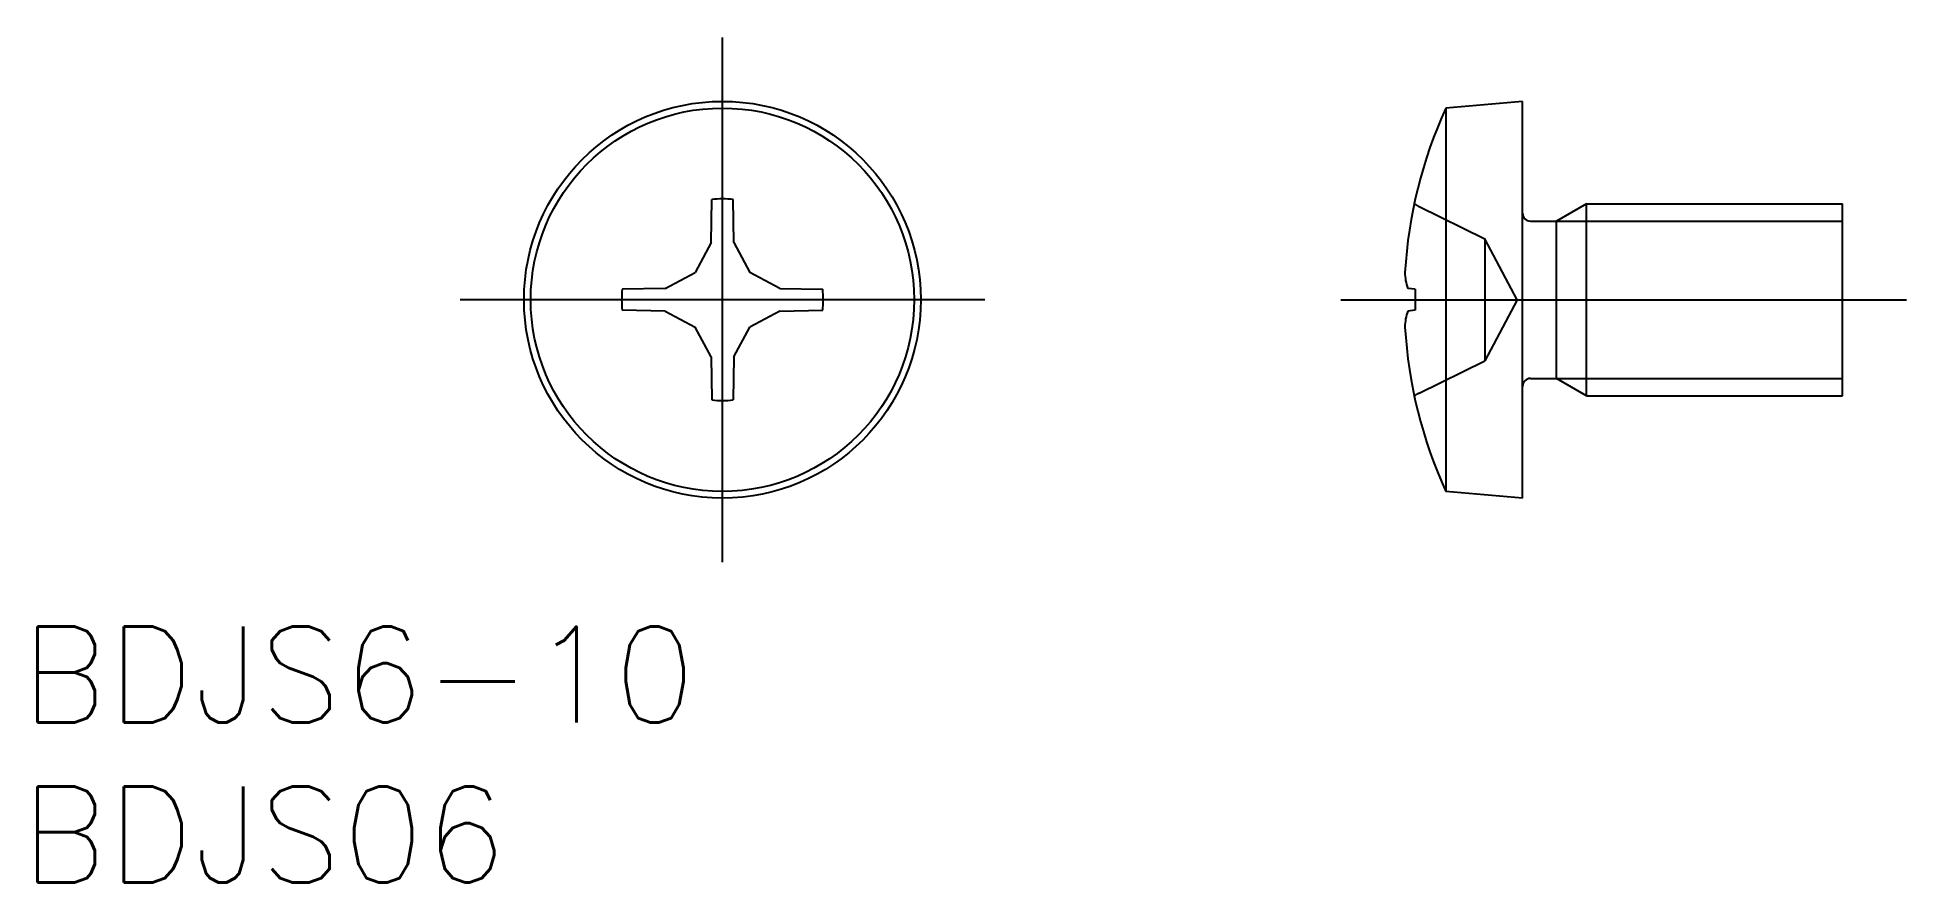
# Model space of a CAD drawing. Extents: x -21.4 to 37, y -18.2 to 8.2.
import ezdxf

# ---------------------------------------------------------------- set-up
doc = ezdxf.new("R2010")
doc.units = 0
doc.linetypes.add('CENTER', pattern=[50.8, 31.75, -6.35, 6.35, -6.35])
doc.linetypes.add('DASHED', pattern=[19.05, 12.7, -6.35])
doc.layers.get('0').update_dxf_attribs({"linetype": 'CONTINUOUS'})
doc.layers.add('CENTER', color=1, linetype='CENTER')
doc.styles.get("Standard").update_dxf_attribs({"font": 'txt.shx', "height": 3, "bigfont": 'bigfont.shx'})

msp = doc.modelspace()

# ---------------------------------------------------------------- linework, layer by layer
at = {"color": 7, "linetype": 'CONTINUOUS'}
for p, q in [((25, 6.2), (22.6, 5.99)), ((22.6, 5.99), (22.6, -5.99)), ((25, -6.2), (25, 6.2)), ((-0.354, 1.789), (-0.33, 3.133)), ((0.354, 1.789), (0.33, 3.133)), ((27, 3), (26.062, 2.458)), ((27, -3), (27, 3)), ((27, 3), (35, 3)), ((35, -3), (35, 3)), ((25.25, 2.458), (26.062, 2.458)), ((26.062, -2.458), (26.062, 2.458)), ((-0.354, 1.789), (-0.852, 0.852)), ((0.354, 1.789), (0.852, 0.852)), ((-1.789, 0.354), (-0.852, 0.852)), ((1.789, 0.354), (0.852, 0.852)), ((-1.789, 0.354), (-3.133, 0.33)), ((1.789, 0.354), (3.133, 0.33)), ((21.648, 0.33), (21.411, 0.354)), ((21.648, 0.33), (21.648, -0.33)), ((-1.789, -0.354), (-3.133, -0.33)), ((-1.789, -0.354), (-0.852, -0.852)), ((1.789, -0.354), (0.852, -0.852)), ((1.789, -0.354), (3.133, -0.33)), ((21.648, -0.33), (21.411, -0.354)), ((-0.354, -1.789), (-0.852, -0.852)), ((0.354, -1.789), (0.852, -0.852)), ((-0.354, -1.789), (-0.33, -3.133)), ((0.354, -1.789), (0.33, -3.133)), ((25.25, -2.458), (26.062, -2.458)), ((27, -3), (26.062, -2.458)), ((27, -3), (35, -3)), ((25, -6.2), (22.6, -5.99))]:
    msp.add_line(p, q, dxfattribs=at)
at = {"color": 3, "linetype": 'DASHED'}
for p, q in [((21.746, 2.93), (23.819, 1.905)), ((23.819, 1.905), (23.819, -1.905)), ((24.832, 0), (23.819, 1.905)), ((24.832, 0), (23.819, -1.905)), ((21.746, -2.93), (23.819, -1.905))]:
    msp.add_line(p, q, dxfattribs=at)
at = {"color": 3, "linetype": 'CONTINUOUS'}
for p, q in [((26.062, 2.458), (35, 2.458)), ((26.062, -2.458), (35, -2.458))]:
    msp.add_line(p, q, dxfattribs=at)
at = {"color": 7, "linetype": 'CONTINUOUS'}
for radius in [6.2, 5.99]:
    msp.add_circle((0, 0), radius, dxfattribs=at)
for centre, radius, start, end in [((35.75, 0), 14.45, 155.51027, 176.61955), ((0, 0), 3.15, 83.98056, 96.01944), ((25.25, 2.708), 0.25, 180, 270), ((22.843, 0.858), 1.518, 180.21036, 199.38616), ((0, 0), 3.15, 173.98056, 186.01944), ((0, 0), 3.15, 353.98056, 6.01944), ((22.843, -0.858), 1.518, 160.61384, 179.78964), ((35.75, 0), 14.45, 183.38045, 204.48973), ((25.25, -2.708), 0.25, 90, 180), ((0, 0), 3.15, 263.98056, 276.01944)]:
    msp.add_arc(centre, radius, start, end, dxfattribs=at)
at = {"color": 3, "linetype": 'DASHED'}
for centre, start, end in [((22.1, 3.647), 232.84645, 243.7), ((22.1, -3.647), 116.3, 127.15355)]:
    msp.add_arc(centre, 0.8, start, end, dxfattribs=at)
at = {"layer": 'CENTER', "color": 1, "linetype": 'CENTER'}
for p, q in [((0, -8.2), (0, 8.2)), ((8.2, 0), (-8.2, 0)), ((19.325, 0), (37, 0))]:
    msp.add_line(p, q, dxfattribs=at)

# ---------------------------------------------------------------- texts
at = {"color": 7, "linetype": 'CONTINUOUS'}
for s, p in [('BDJS6-10', (-21.92, -13.216)), ('BDJS06', (-21.92, -18.216))]:
    msp.add_text(s, height=3, dxfattribs=at).set_placement(p)

doc.saveas('drawing.dxf')
